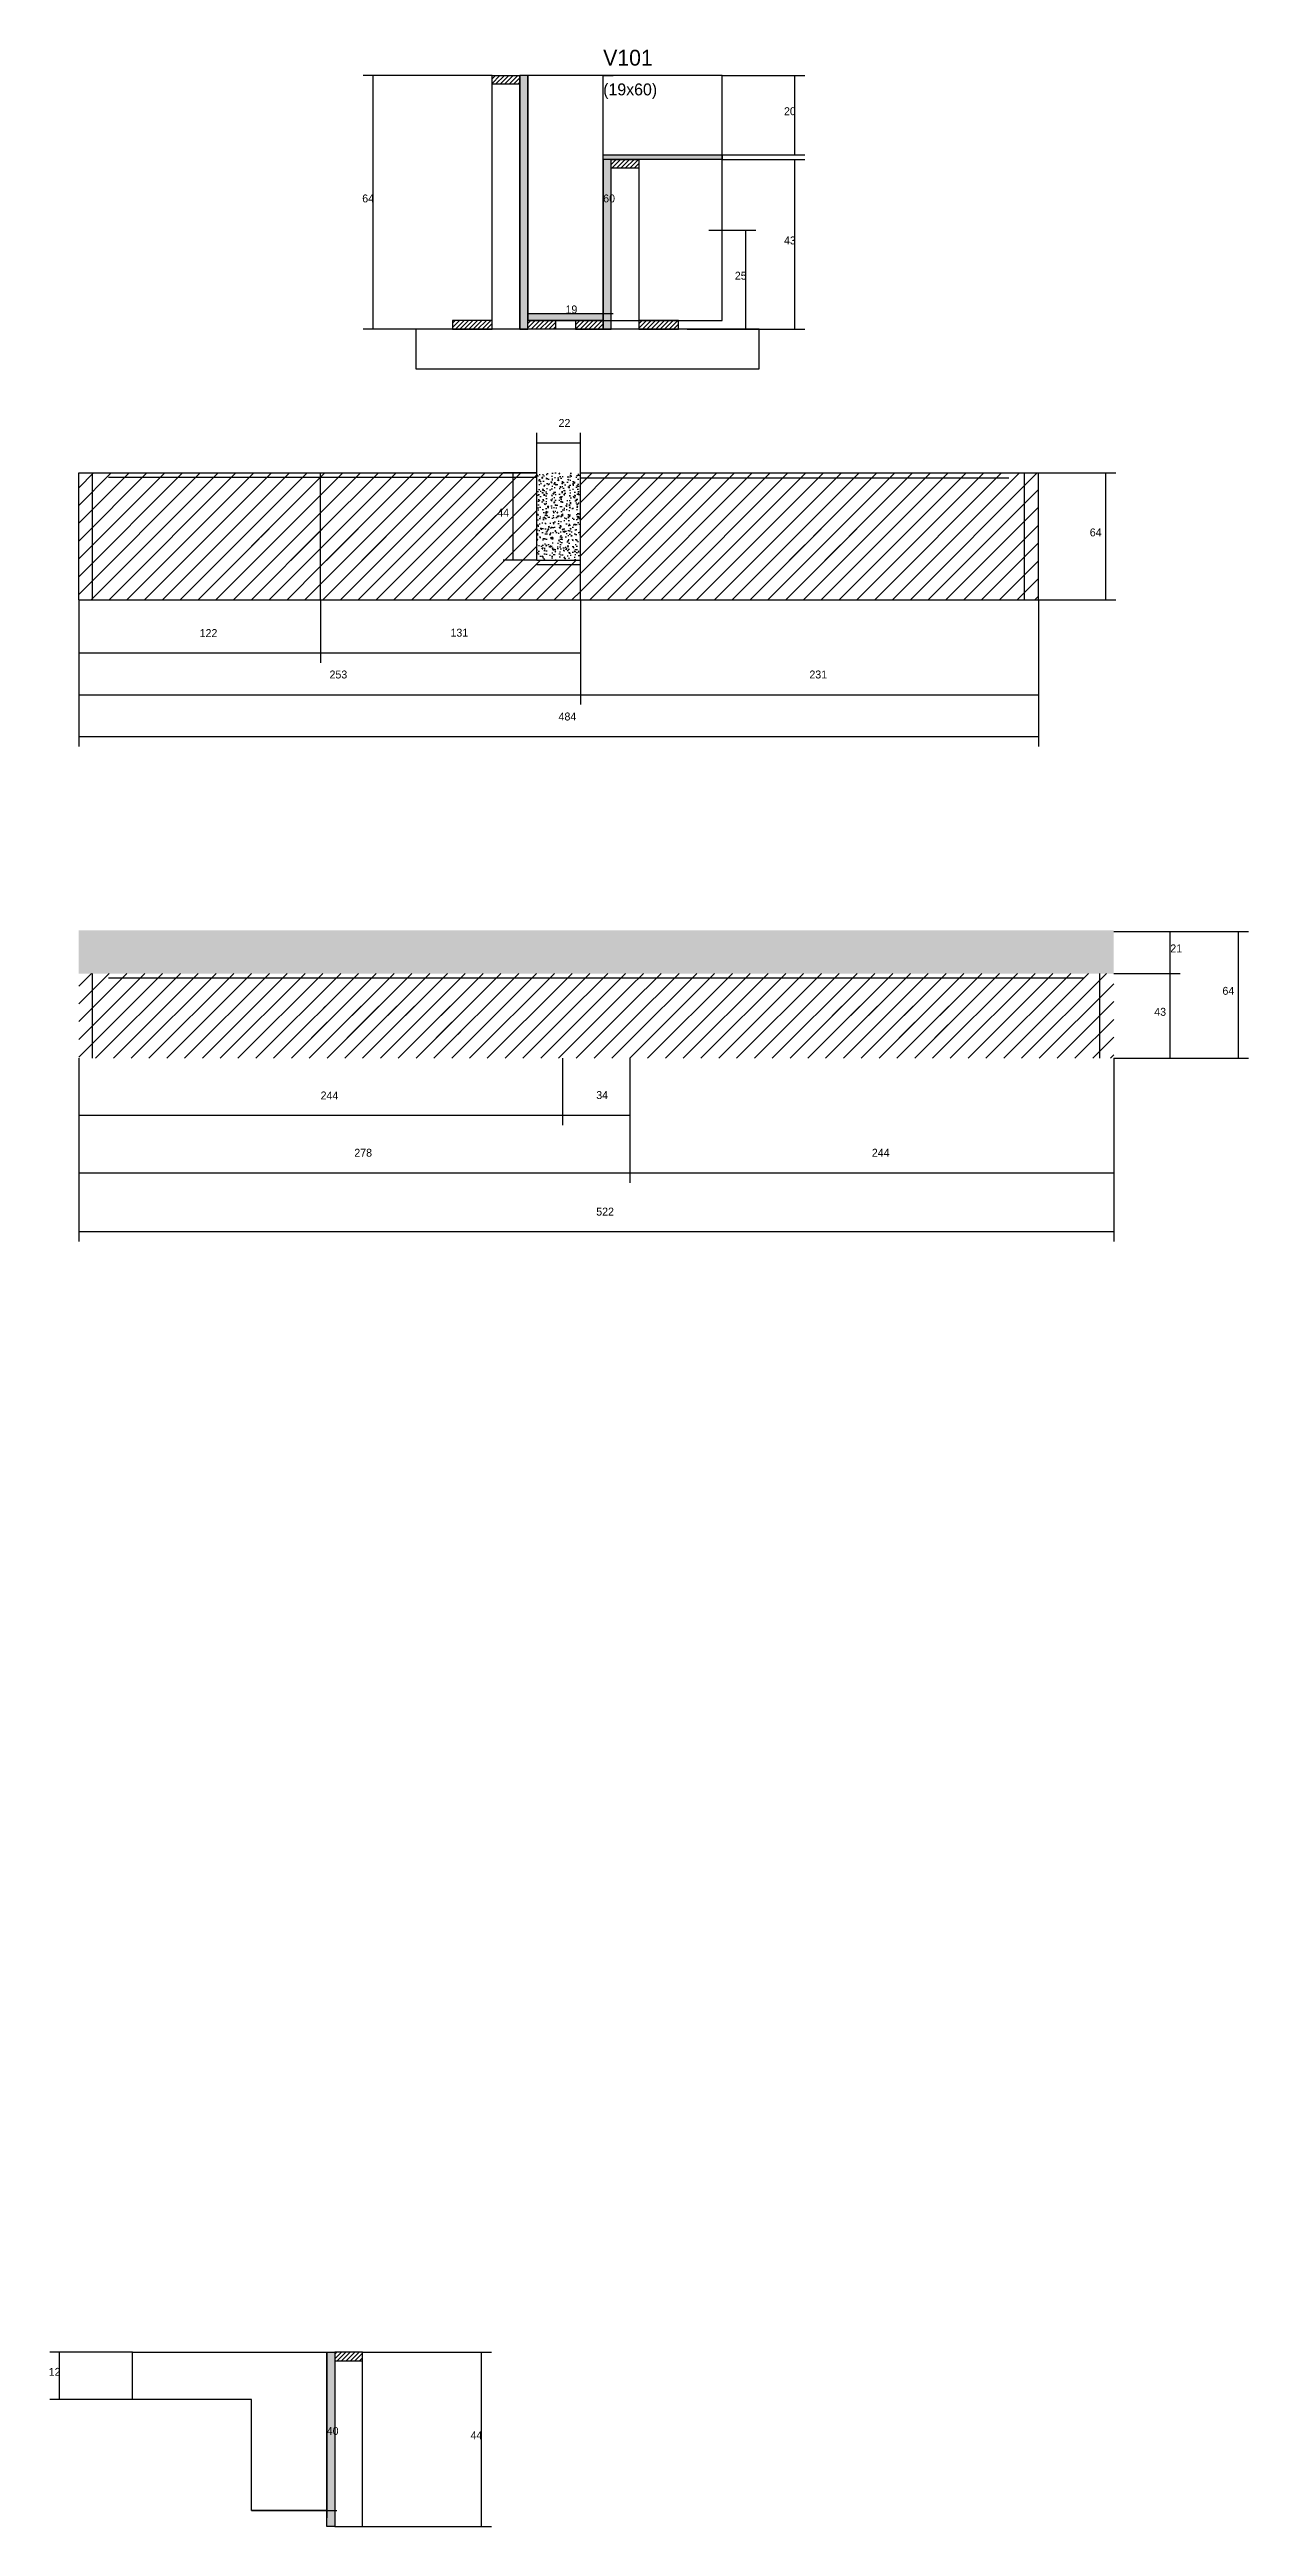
# Model space of a CAD drawing. Header units: metres. Extents: x 137387 to 139512, y 31896 to 33185.
# Drawn here: x 138908 to 139512, y 31936 to 33185 of the extents above; entities that cross this region are included whole.
import ezdxf

# ---------------------------------------------------------------- set-up
doc = ezdxf.new("R2010")
doc.units = ezdxf.units.M
for name, color, linetype in [('CONCRETO', 251, 'Continuous'), ('COTA', 241, 'Continuous'), ('Hachura', 253, 'Continuous'), ('Madeira', 126, 'Continuous'), ('Painéis', 200, 'Continuous'), ('SARR_2.2x7', 40, 'Continuous'), ('Texto Seção', 7, 'Continuous')]:
    doc.layers.add(name, color=color, linetype=linetype)

msp = doc.modelspace()

# ---------------------------------------------------------------- hatches: boundary and pattern name
at = {"layer": 'COTA'}
h = msp.add_hatch(dxfattribs=at)
h.set_pattern_fill('AR-CONC', scale=0.03)
h.paths.add_polyline_path([(139153.3, 32927.7), (139175.3, 32927.7), (139175.3, 32971.7), (139153.3, 32971.7)])
h = msp.add_hatch(dxfattribs=at)
h.set_pattern_fill('AR-CONC', scale=0.03)
h.paths.add_polyline_path([(138922.3, 32741), (138922.3, 32719), (139444.3, 32719), (139444.3, 32741)])
at = {"layer": 'Hachura'}
h = msp.add_hatch(dxfattribs=at)
h.set_pattern_fill('ANSI31', scale=0.5)
h.paths.add_polyline_path([(139130.8, 33167.8), (139130.8, 33172.2), (139130.8, 33172.2), (139144.8, 33172.2), (139144.8, 33172.2), (139144.8, 33167.8), (139144.8, 33167.8), (139130.8, 33167.8)])
h = msp.add_hatch(color=8, dxfattribs=at)
h.dxf.hatch_style = 1
h.paths.add_polyline_path([(139148.8, 33172.2), (139144.8, 33172.2), (139144.8, 33172.2), (139144.8, 33044.2), (139144.8, 33044.2), (139148.8, 33044.2), (139148.8, 33044.2), (139148.8, 33172.2)])
h = msp.add_hatch(color=8, dxfattribs=at)
h.dxf.hatch_style = 1
h.paths.add_polyline_path([(139186.8, 33129.8), (139186.8, 33132.2), (139186.8, 33132.2), (139246.8, 33132.2), (139246.8, 33132.2), (139246.8, 33129.8), (139246.8, 33129.8), (139186.8, 33129.8)])
h = msp.add_hatch(color=8, dxfattribs=at)
h.dxf.hatch_style = 1
h.paths.add_polyline_path([(139190.8, 33129.8), (139186.8, 33129.8), (139186.8, 33129.8), (139186.8, 33044.2), (139186.8, 33044.2), (139190.8, 33044.2), (139190.8, 33044.2), (139190.8, 33129.8)])
h = msp.add_hatch(dxfattribs=at)
h.set_pattern_fill('ANSI31', scale=0.5)
h.paths.add_polyline_path([(139190.8, 33125.4), (139190.8, 33129.8), (139190.8, 33129.8), (139204.8, 33129.8), (139204.8, 33129.8), (139204.8, 33125.4), (139204.8, 33125.4), (139190.8, 33125.4)])
h = msp.add_hatch(dxfattribs=at)
h.set_pattern_fill('ANSI31', scale=0.5)
h.paths.add_polyline_path([(139130.8, 33044.2), (139130.8, 33048.6), (139130.8, 33048.6), (139110.8, 33048.6), (139110.8, 33048.6), (139110.8, 33044.2), (139110.8, 33044.2), (139130.8, 33044.2)])
h = msp.add_hatch(color=8, dxfattribs=at)
h.dxf.hatch_style = 1
h.paths.add_polyline_path([(139148.8, 33048.6), (139148.8, 33052.2), (139148.8, 33052.2), (139186.8, 33052.2), (139186.8, 33052.2), (139186.8, 33048.6), (139186.8, 33048.6), (139148.8, 33048.6)])
h = msp.add_hatch(dxfattribs=at)
h.set_pattern_fill('ANSI31', scale=0.5)
h.paths.add_polyline_path([(139148.8, 33044.2), (139148.8, 33048.6), (139148.8, 33048.6), (139162.8, 33048.6), (139162.8, 33048.6), (139162.8, 33044.2), (139162.8, 33044.2), (139148.8, 33044.2)])
h = msp.add_hatch(dxfattribs=at)
h.set_pattern_fill('ANSI31', scale=0.5)
h.paths.add_polyline_path([(139186.8, 33044.2), (139186.8, 33048.6), (139186.8, 33048.6), (139172.8, 33048.6), (139172.8, 33048.6), (139172.8, 33044.2), (139172.8, 33044.2), (139186.8, 33044.2)])
h = msp.add_hatch(dxfattribs=at)
h.set_pattern_fill('ANSI31', scale=0.5)
h.paths.add_polyline_path([(139224.8, 33044.2), (139224.8, 33048.6), (139224.8, 33048.6), (139204.8, 33048.6), (139204.8, 33048.6), (139204.8, 33044.2), (139204.8, 33044.2), (139224.8, 33044.2)])
h = msp.add_hatch(dxfattribs=at)
h.set_pattern_fill('ANSI31', scale=2)
h.paths.add_polyline_path([(139044.3, 32971.7), (138922.3, 32971.7), (138922.3, 32907.7), (139044.3, 32907.7)])
h = msp.add_hatch(dxfattribs=at)
h.set_pattern_fill('ANSI31', scale=2)
h.paths.add_polyline_path([(139153.3, 32971.7), (139044.3, 32971.7), (139044.3, 32907.7), (139175.3, 32907.7), (139175.3, 32927.7), (139153.3, 32927.7)])
h = msp.add_hatch(dxfattribs=at)
h.set_pattern_fill('ANSI31', scale=2)
h.paths.add_polyline_path([(139406.3, 32971.7), (139175.3, 32971.7), (139175.3, 32907.7), (139406.3, 32907.7)])
h = msp.add_hatch(dxfattribs=at)
h.set_pattern_fill('ANSI31', scale=2)
h.paths.add_polyline_path([(139143.2, 32938.9), (139143.2, 32961.1), (139143.2, 32961.1), (139122.6, 32961.1), (139122.6, 32961.1), (139122.6, 32938.9), (139122.6, 32938.9), (139143.2, 32938.9)])
h = msp.add_hatch(dxfattribs=at)
h.set_pattern_fill('ANSI31', scale=2)
h.paths.add_polyline_path([(139007, 32927.5), (139074.6, 32927.5), (139074.6, 32927.5), (139080.1, 32943.5), (139080.1, 32943.5), (139012.5, 32943.5), (139012.5, 32943.5), (139007, 32927.5)])
h = msp.add_hatch(dxfattribs=at)
h.set_pattern_fill('ANSI31', scale=2)
h.paths.add_polyline_path([(139246.9, 32927.5), (139314.5, 32927.5), (139314.5, 32927.5), (139320, 32943.5), (139320, 32943.5), (139252.4, 32943.5), (139252.4, 32943.5), (139246.9, 32927.5)])
h = msp.add_hatch(dxfattribs=at)
h.set_pattern_fill('ANSI31', scale=2)
h.paths.add_polyline_path([(139166.3, 32719.2), (138922.3, 32719.2), (138922.3, 32676.4), (139166.3, 32676.4)])
h = msp.add_hatch(dxfattribs=at)
h.set_pattern_fill('ANSI31', scale=2)
h.paths.add_polyline_path([(139200.3, 32719.2), (139166.3, 32719.2), (139166.3, 32676.4), (139200.3, 32676.4)])
h = msp.add_hatch(dxfattribs=at)
h.set_pattern_fill('ANSI31', scale=2)
h.paths.add_polyline_path([(139444.3, 32719.2), (139200.3, 32719.2), (139200.3, 32676.4), (139444.3, 32676.4)])
h = msp.add_hatch(dxfattribs=at)
h.set_pattern_fill('ANSI31', scale=2)
h.paths.add_polyline_path([(139039.7, 32686.6), (139113.8, 32686.6), (139113.8, 32686.6), (139119.3, 32702.6), (139119.3, 32702.6), (139045.2, 32702.6), (139045.2, 32702.6), (139039.7, 32686.6)])
h = msp.add_hatch(dxfattribs=at)
h.set_pattern_fill('ANSI31', scale=2)
h.paths.add_polyline_path([(139295.3, 32686.6), (139362.9, 32686.6), (139362.9, 32686.6), (139368.4, 32702.6), (139368.4, 32702.6), (139300.8, 32702.6), (139300.8, 32702.6), (139295.3, 32686.6)])
h = msp.add_hatch(color=8, dxfattribs=at)
h.dxf.hatch_style = 1
h.paths.add_polyline_path([(139047.4, 32023.6), (139051.4, 32023.6), (139051.4, 32023.6), (139051.4, 31935.6), (139051.4, 31935.6), (139047.4, 31935.6), (139047.4, 31935.6), (139047.4, 32023.6)])
h = msp.add_hatch(dxfattribs=at)
h.set_pattern_fill('ANSI31', scale=0.5)
h.paths.add_polyline_path([(139065.4, 32019.2), (139065.4, 32023.6), (139065.4, 32023.6), (139051.4, 32023.6), (139051.4, 32023.6), (139051.4, 32019.2), (139051.4, 32019.2), (139065.4, 32019.2)])

# ---------------------------------------------------------------- linework, layer by layer
at = {"layer": 'CONCRETO'}
for points in [[(139186.8, 33132.2), (139246.8, 33132.2), (139246.8, 33172.2), (139186.8, 33172.2), (139186.8, 33172.2), (139148.8, 33172.2), (139148.8, 33048.6), (139148.8, 33048.6), (139148.8, 33052.2), (139186.8, 33052.2)], [(139148.8, 33048.6), (139246.8, 33048.6), (139246.8, 33172.2), (139148.8, 33172.2)], [(139009.4, 31999.6), (138949.4, 31999.6), (138949.4, 32023.6), (139009.4, 32023.6), (139009.4, 32023.6), (139047.4, 32023.6), (139047.4, 31940), (139047.4, 31940), (139047.4, 31943.6), (139009.4, 31943.6)]]:
    msp.add_lwpolyline(points, close=True, dxfattribs=at)
at = {"layer": 'COTA'}
for p, q in [((139130.8, 33172.2), (139065.8, 33172.2)), ((139070.8, 33044.2), (139070.8, 33172.2)), ((139186.8, 33052.2), (139186.8, 33172.2)), ((139186.8, 33172.2), (139191.8, 33172.2)), ((139246.8, 33172.2), (139288.5, 33172.2)), ((139283.5, 33132.2), (139283.5, 33172.2)), ((139246.8, 33132.2), (139288.5, 33132.2)), ((139246.8, 33129.8), (139288.5, 33129.8)), ((139283.5, 33044.2), (139283.5, 33129.8)), ((139240.1, 33094.2), (139263.7, 33094.2)), ((139258.7, 33044.2), (139258.7, 33094.2)), ((139148.8, 33044.2), (139148.8, 33057.2)), ((139186.8, 33044.2), (139186.8, 33057.2)), ((139130.8, 33044.2), (139065.8, 33044.2)), ((139148.8, 33052.2), (139186.8, 33052.2)), ((139186.8, 33052.2), (139191.8, 33052.2)), ((139229.2, 33044.2), (139288.5, 33044.2)), ((139240.1, 33044.2), (139263.7, 33044.2)), ((139153.3, 32971.7), (139153.3, 32991.9)), ((139153.3, 32986.9), (139175.3, 32986.9)), ((139175.3, 32971.7), (139175.3, 32991.9)), ((139153.3, 32971.7), (139136.4, 32971.7)), ((139141.4, 32927.7), (139141.4, 32971.7)), ((139406.3, 32971.7), (139445.3, 32971.7)), ((139440.3, 32907.7), (139440.3, 32971.7)), ((139153.3, 32927.7), (139136.4, 32927.7)), ((138922.3, 32907.7), (138922.3, 32875.9)), ((138922.3, 32907.7), (138922.3, 32833.7)), ((138922.3, 32907.7), (138922.3, 32854.8)), ((139044.3, 32907.7), (139044.3, 32875.9)), ((139044.3, 32907.7), (139044.3, 32875.9)), ((139175.3, 32907.7), (139175.3, 32875.9)), ((139175.3, 32907.7), (139175.3, 32854.8)), ((139175.3, 32907.7), (139175.3, 32854.8)), ((139406.3, 32907.7), (139406.3, 32854.8)), ((139406.3, 32907.7), (139445.3, 32907.7)), ((139406.3, 32907.7), (139406.3, 32833.7)), ((138922.3, 32880.9), (139044.3, 32880.9)), ((139044.3, 32880.9), (139175.3, 32880.9)), ((138922.3, 32859.8), (139175.3, 32859.8)), ((139175.3, 32859.8), (139406.3, 32859.8)), ((138922.3, 32838.7), (139406.3, 32838.7)), ((139444.3, 32740.4), (139477.8, 32740.4)), ((139444.3, 32740.4), (139512.2, 32740.4)), ((139472.8, 32719.2), (139472.8, 32740.4)), ((139507.2, 32676.4), (139507.2, 32740.4)), ((139444.3, 32719.2), (139477.8, 32719.2)), ((139444.3, 32719.2), (139477.8, 32719.2)), ((139472.8, 32676.4), (139472.8, 32719.2)), ((138922.3, 32676.4), (138922.3, 32613.6)), ((138922.3, 32676.4), (138922.3, 32642.6)), ((138922.3, 32676.4), (138922.3, 32583.9)), ((139166.3, 32676.4), (139166.3, 32642.6)), ((139166.3, 32676.4), (139166.3, 32642.6)), ((139200.3, 32676.4), (139200.3, 32613.6)), ((139200.3, 32676.4), (139200.3, 32613.6)), ((139200.3, 32676.4), (139200.3, 32642.6)), ((139444.3, 32676.4), (139444.3, 32613.6)), ((139444.3, 32676.4), (139477.8, 32676.4)), ((139444.3, 32676.4), (139512.2, 32676.4)), ((139444.3, 32676.4), (139444.3, 32583.9)), ((138922.3, 32647.6), (139166.3, 32647.6)), ((139166.3, 32647.6), (139200.3, 32647.6)), ((138922.3, 32618.6), (139200.3, 32618.6)), ((139200.3, 32618.6), (139444.3, 32618.6)), ((138922.3, 32588.9), (139444.3, 32588.9)), ((138949.4, 32023.6), (138907.7, 32023.6)), ((138912.7, 31999.6), (138912.7, 32023.6)), ((139009.4, 32023.6), (139052.4, 32023.6)), ((139047.4, 31943.6), (139047.4, 32023.6)), ((139065.4, 32023.6), (139130.4, 32023.6)), ((139125.4, 31935.6), (139125.4, 32023.6)), ((138949.4, 31999.6), (138907.7, 31999.6)), ((139009.4, 31943.6), (139052.4, 31943.6)), ((139065.4, 31935.6), (139130.4, 31935.6))]:
    msp.add_line(p, q, dxfattribs=at)
at = {"layer": 'Madeira'}
for points in [[(139130.8, 33167.8), (139130.8, 33172.2), (139144.8, 33172.2), (139144.8, 33167.8)], [(139130.8, 33172.2), (139144.8, 33172.2), (139144.8, 33044.2), (139130.8, 33044.2)], [(139190.8, 33125.4), (139190.8, 33129.8), (139204.8, 33129.8), (139204.8, 33125.4)], [(139190.8, 33129.8), (139204.8, 33129.8), (139204.8, 33044.2), (139190.8, 33044.2)], [(139092.4, 33024.2), (139265.4, 33024.2), (139265.4, 33044.2), (139092.4, 33044.2)], [(139130.8, 33044.2), (139130.8, 33048.6), (139110.8, 33048.6), (139110.8, 33044.2)], [(139148.8, 33044.2), (139148.8, 33048.6), (139162.8, 33048.6), (139162.8, 33044.2)], [(139186.8, 33044.2), (139186.8, 33048.6), (139172.8, 33048.6), (139172.8, 33044.2)], [(139224.8, 33044.2), (139224.8, 33048.6), (139204.8, 33048.6), (139204.8, 33044.2)], [(139065.4, 32019.2), (139065.4, 32023.6), (139051.4, 32023.6), (139051.4, 32019.2)], [(139065.4, 32023.6), (139051.4, 32023.6), (139051.4, 31935.6), (139065.4, 31935.6)]]:
    msp.add_lwpolyline(points, close=True, dxfattribs=at)
at = {"layer": 'Painéis'}
for p, q in [((139144.8, 33044.2), (139144.8, 33172.2)), ((139186.8, 33132.2), (139246.8, 33132.2)), ((139186.8, 33044.2), (139186.8, 33129.8)), ((139148.8, 33052.2), (139186.8, 33052.2)), ((139148.8, 33048.6), (139148.8, 33052.2)), ((139186.8, 33048.6), (139186.8, 33052.2)), ((138922.3, 32971.7), (139153.3, 32971.7)), ((138922.3, 32907.7), (138922.3, 32971.7)), ((139044.3, 32907.7), (139044.3, 32971.7)), ((139153.3, 32927.7), (139153.3, 32971.7)), ((139175.3, 32971.7), (139406.3, 32971.7)), ((139175.3, 32907.7), (139175.3, 32971.7)), ((139406.3, 32907.7), (139406.3, 32971.7)), ((139153.3, 32927.7), (139175.3, 32927.7)), ((138922.3, 32907.7), (139175.3, 32907.7)), ((139175.3, 32907.7), (139406.3, 32907.7))]:
    msp.add_line(p, q, dxfattribs=at)
for points in [[(139148.8, 33172.2), (139144.8, 33172.2), (139144.8, 33044.2), (139148.8, 33044.2)], [(139186.8, 33129.8), (139186.8, 33132.2), (139246.8, 33132.2), (139246.8, 33129.8)], [(139190.8, 33129.8), (139186.8, 33129.8), (139186.8, 33044.2), (139190.8, 33044.2)], [(139148.8, 33048.6), (139148.8, 33052.2), (139186.8, 33052.2), (139186.8, 33048.6)], [(139047.4, 32023.6), (139051.4, 32023.6), (139051.4, 31935.6), (139047.4, 31935.6)]]:
    msp.add_lwpolyline(points, close=True, dxfattribs=at)
at = {"layer": 'SARR_2.2x7'}
for p, q in [((138929.3, 32907.7), (138929.3, 32971.7)), ((138937.3, 32969.5), (139153.3, 32969.5)), ((139175.3, 32969.3), (139391.3, 32969.3)), ((139399.3, 32907.7), (139399.3, 32971.7)), ((139153.3, 32925.5), (139175.3, 32925.5)), ((138929.3, 32676.4), (138929.3, 32719.2)), ((139437.3, 32676.4), (139437.3, 32719.2)), ((138937.3, 32717), (139200.3, 32717)), ((139200.3, 32717), (139429.3, 32717))]:
    msp.add_line(p, q, dxfattribs=at)

# ---------------------------------------------------------------- texts
at = {"layer": 'COTA'}
for s, p in [('20', (139278, 33152.2)), ('64', (139065.3, 33108.2)), ('60', (139186.8, 33108.2)), ('43', (139278, 33087)), ('25', (139253.2, 33069.2)), ('19', (139167.8, 33052.2)), ('22', (139164.3, 32994.9)), ('44', (139133.4, 32949.7)), ('64', (139432.2, 32939.7)), ('122', (138983.3, 32888.9)), ('131', (139109.8, 32889.1)), ('253', (139048.8, 32868)), ('231', (139290.8, 32868)), ('484', (139164.3, 32846.8)), ('21', (139472.8, 32729.8)), ('64', (139499.1, 32708.4)), ('43', (139464.7, 32697.8)), ('244', (139044.3, 32655.6)), ('34', (139183.3, 32655.8)), ('278', (139061.3, 32626.7)), ('244', (139322.3, 32626.7)), ('522', (139183.3, 32597)), ('12', (138907.2, 32011.6)), ('40', (139047.4, 31981.8)), ('44', (139119.9, 31979.6))]:
    msp.add_text(s, height=4, dxfattribs=at).set_placement(p)
at = {"layer": 'Texto Seção'}
for s, height, p in [('V101', 8, (139186.8, 33177.2)), ('(19x60)', 6, (139186.8, 33162.2))]:
    msp.add_text(s, height=height, dxfattribs=at).set_placement(p)

doc.saveas('drawing.dxf')
